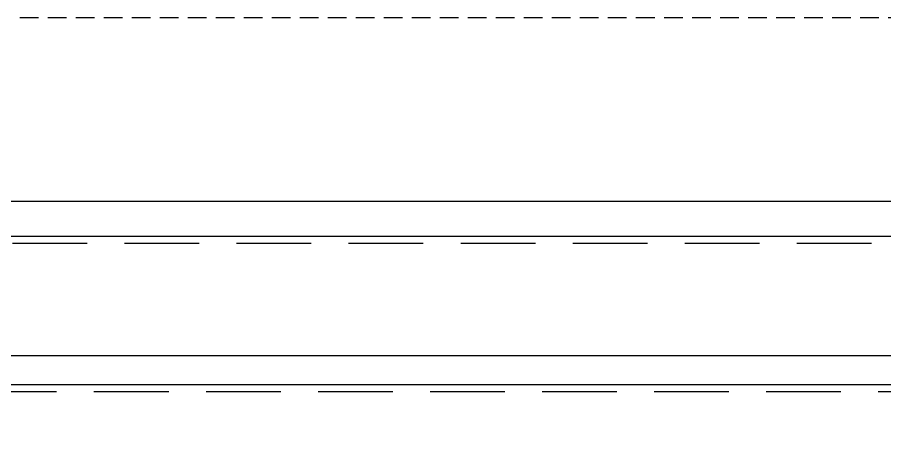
# Model space of a CAD drawing. Header units: millimetres. Extents: x 0 to 4227, y 0 to 2989.
# Drawn here: x 3334.4 to 3481.9, y 1676.8 to 1749 of the extents above; entities that cross this region are included whole.
import ezdxf

# ---------------------------------------------------------------- set-up
doc = ezdxf.new("R2010")
doc.units = ezdxf.units.MM
doc.linetypes.add('HIDDEN2', pattern=[4.7625, 3.175, -1.5875])
doc.linetypes.add('HIDDENX2', pattern=[19.05, 12.7, -6.35])

msp = doc.modelspace()

# ---------------------------------------------------------------- linework, layer by layer
at = {"color": 7, "linetype": 'HIDDEN2'}
msp.add_lwpolyline([(2672.82, 1748.98), (3670.42, 1748.98), (3670.42, 951.38), (2672.82, 951.38)], close=True, dxfattribs=at)
at = {"color": 7}
msp.add_lwpolyline([(2704.02, 1717.78), (3639.22, 1717.78), (3639.22, 982.58), (2704.02, 982.58)], close=True, dxfattribs=at)
at = {"color": 6}
msp.add_lwpolyline([(3633.22, 1711.78), (3203.82, 1711.78), (3203.82, 988.58), (3633.22, 988.58)], close=True, dxfattribs=at)
at = {"color": 6, "linetype": 'HIDDENX2'}
msp.add_lwpolyline([(3632.02, 1710.58), (3205.02, 1710.58), (3205.02, 989.78), (3632.02, 989.78)], close=True, dxfattribs=at)
at = {"color": 3, "ltscale": 3}
msp.add_lwpolyline([(3215.32, 1691.58), (3613.02, 1691.58), (3613.02, 1008.78), (3215.32, 1008.78)], close=True, dxfattribs=at)
at = {"color": 1}
msp.add_lwpolyline([(3628.02, 1686.58), (3173.62, 1686.58), (3173.62, 1013.78), (3628.02, 1013.78)], close=True, dxfattribs=at)
at = {"color": 1, "linetype": 'HIDDENX2'}
msp.add_lwpolyline([(3626.82, 1685.38), (3174.82, 1685.38), (3174.82, 1014.98), (3626.82, 1014.98)], close=True, dxfattribs=at)

doc.saveas('drawing.dxf')
